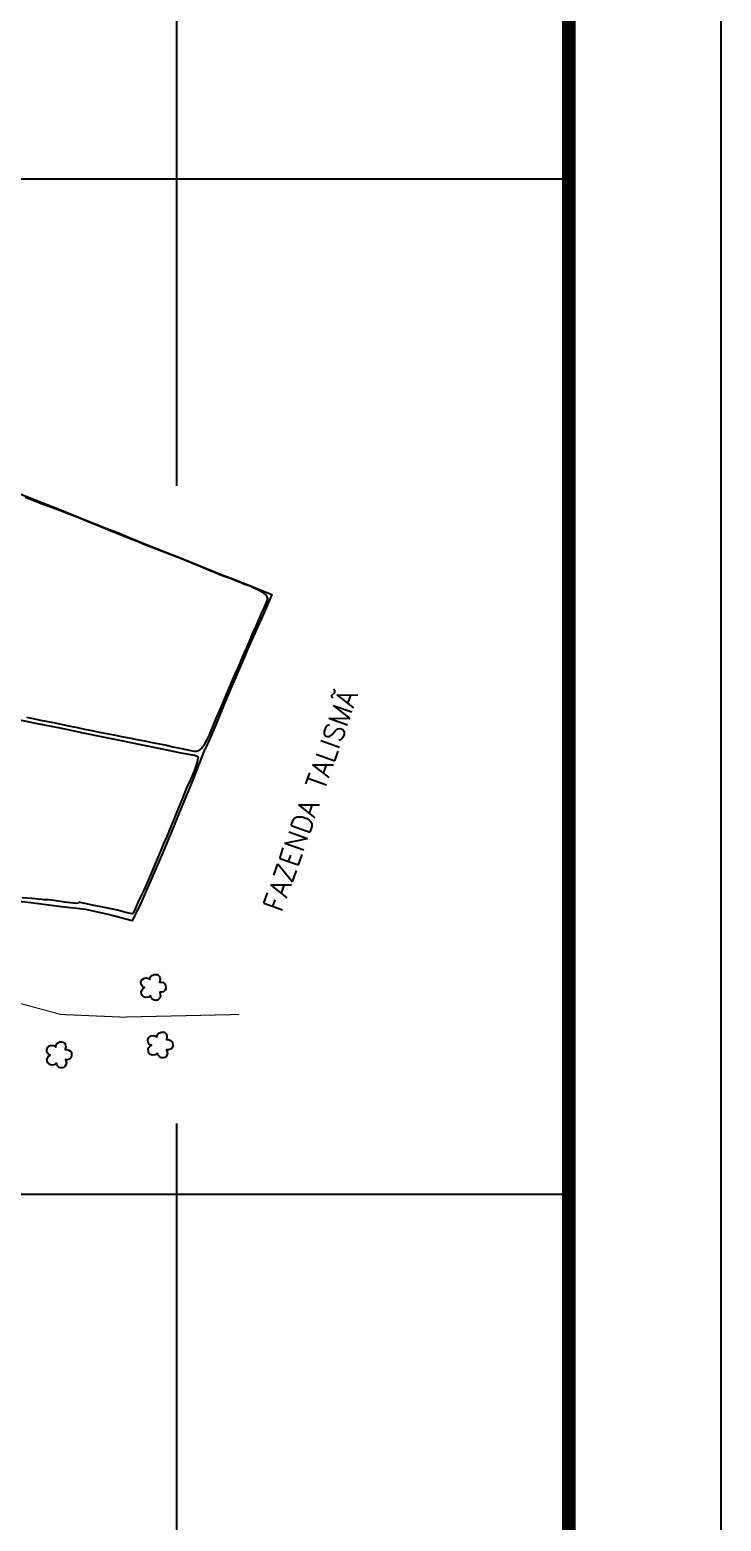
# Model space of a CAD drawing. Extents: x 733786 to 736936, y 7819983 to 7824438.
# Drawn here: x 736255 to 736936, y 7821478 to 7822947 of the extents above; entities that cross this region are included whole.
import ezdxf

# ---------------------------------------------------------------- set-up
doc = ezdxf.new("R2010")
doc.units = 0
doc.linetypes.add('CONTINUO', pattern=[0])
doc.linetypes.add('LIN0', pattern=[0])
for name, color, linetype, lineweight in [('0114000993', 1, 'Continuous', 25), ('0114000993024', 5, 'Continuous', 25), ('0114000993025', 5, 'Continuous', 25)]:
    doc.layers.add(name, color=color, linetype=linetype, lineweight=lineweight)
for name, color, linetype in [('CURSOS_D_AGUA', 4, 'Continuous'), ('MALHA', 8, 'Continuous'), ('MARGEM', 5, 'Continuous'), ('MATO', 3, 'Continuous'), ('TEXTO CONFORNTANTES', 7, 'Continuous')]:
    doc.layers.add(name, color=color, linetype=linetype)
doc.styles.add('Simplex', font='simplex.shx')

msp = doc.modelspace()

# ---------------------------------------------------------------- linework, layer by layer
at = {"layer": '0114000993'}
msp.add_lwpolyline([(736243.3, 7822490.7), (736265.4, 7822481.8), (736286.5, 7822473.5), (736308.9, 7822464.5), (736331.1, 7822455.7), (736341.8, 7822451.5), (736351.8, 7822447.4), (736370.7, 7822439.4), (736409.2, 7822424.4), (736427.6, 7822417), (736444.6, 7822410.1), (736453.4, 7822406.7), (736469.3, 7822400.4), (736476.5, 7822397.4), (736491.8, 7822391.4), (736493.7, 7822390.6), (736486, 7822373), (736470.7, 7822338.7), (736466.6, 7822329.1), (736458.2, 7822309.6), (736454, 7822299.8), (736450, 7822290.4), (736436.4, 7822257.6), (736432.8, 7822249), (736427.6, 7822237.9), (736427.4, 7822237.5), (736415, 7822206.5), (736404.5, 7822181.1), (736395, 7822157.9), (736386.4, 7822136.5), (736375.3, 7822111.5), (736364.2, 7822086.1), (736356.2, 7822069.4), (736332.3, 7822075.5), (736310.3, 7822080.3), (736286.5, 7822083.1), (736256.2, 7822087.1), (736244.6, 7822088.2)], dxfattribs=at)
at = {"layer": '0114000993024'}
msp.add_lwpolyline([(736251.9, 7822269.9), (736258.7, 7822268.5), (736265.7, 7822267), (736272.9, 7822265.6), (736280.3, 7822264.1), (736287.6, 7822262.6), (736294.9, 7822261.1), (736302.1, 7822259.6), (736309.1, 7822258.1), (736316.3, 7822256.6), (736323.6, 7822255.2), (736330.9, 7822253.9), (736338.1, 7822252.4), (736345.5, 7822250.9), (736353, 7822249.5), (736360.5, 7822247.9), (736368.1, 7822246.5), (736375.7, 7822245), (736383, 7822243.5), (736389.9, 7822242.1), (736396.1, 7822240.7), (736401.5, 7822239.5), (736406.2, 7822238.5), (736410.4, 7822237.7), (736413.8, 7822236.9), (736416.7, 7822236.5), (736419.2, 7822236.4), (736421.3, 7822236.9), (736422.8, 7822237.7), (736424.2, 7822238.9), (736425.7, 7822240.9), (736427.6, 7822243.7), (736429.7, 7822247.3), (736431.7, 7822251.6), (736433.9, 7822256.5), (736436.1, 7822262), (736438.8, 7822268.5), (736441.8, 7822275.2), (736444.7, 7822282.1), (736447.7, 7822289.2), (736450.9, 7822296.6), (736454, 7822304), (736457.2, 7822311.4), (736460.3, 7822318.5), (736463.4, 7822325.5), (736466.4, 7822332.4), (736469.3, 7822339.2), (736472.1, 7822345.9), (736474.9, 7822352.5), (736477.8, 7822358.9), (736480.7, 7822365.5), (736483.4, 7822372), (736486.2, 7822378.2), (736489, 7822384.3), (736489.7, 7822386.3), (736489.3, 7822387.3), (736488.6, 7822389), (736487.4, 7822390.6), (736485.7, 7822391.9), (736483.6, 7822393.3), (736480.9, 7822394.5), (736478.2, 7822395.9), (736475.3, 7822397.2), (736472.2, 7822398.7), (736468.8, 7822399.9), (736465.9, 7822400.9), (736463.3, 7822402.1), (736460.4, 7822403.2), (736457.4, 7822404.4), (736454.2, 7822405.7), (736450.6, 7822406.9), (736446.6, 7822408.4), (736442.2, 7822410.1), (736437.7, 7822411.9), (736433, 7822413.8), (736428.3, 7822415.8), (736423.5, 7822417.8), (736418.7, 7822419.7), (736413.7, 7822421.8), (736408.4, 7822424), (736403.1, 7822426.3), (736397.7, 7822428.4), (736392.4, 7822430.4), (736387.4, 7822432.2), (736382.3, 7822434.3), (736377.1, 7822436.3), (736372.1, 7822438.1), (736367, 7822440.1), (736362, 7822442.3), (736356.5, 7822444.5), (736350.9, 7822446.8), (736345.1, 7822449), (736339.3, 7822451.3), (736333.5, 7822453.7), (736327.6, 7822456.2), (736321.7, 7822458.7), (736316, 7822460.9), (736310.4, 7822463.1), (736304.9, 7822465.4), (736299.2, 7822467.6), (736293.7, 7822469.8), (736288.2, 7822471.9), (736282.8, 7822473.9), (736277.6, 7822476), (736272.1, 7822478), (736266.5, 7822480), (736261.1, 7822482.1), (736255.7, 7822484.1), (736250.7, 7822486.2)], dxfattribs=at)
at = {"layer": '0114000993025'}
msp.add_lwpolyline([(736239.2, 7822268.4), (736259.2, 7822264.3), (736271.2, 7822261.8), (736284.8, 7822259.3), (736295.6, 7822257), (736307.7, 7822254.4), (736325.6, 7822250.8), (736345.1, 7822246.7), (736364.2, 7822242.8), (736385.4, 7822238.5), (736404, 7822234.8), (736417.5, 7822232.3), (736419.9, 7822231.4), (736420.6, 7822230.7), (736421, 7822230), (736420.8, 7822228.6), (736419.4, 7822223.6), (736417.1, 7822216.8), (736413.4, 7822208.6), (736409.7, 7822200.1), (736404.9, 7822188.3), (736401.5, 7822179.9), (736397.4, 7822170), (736394.2, 7822162.1), (736390.1, 7822152.2), (736386.7, 7822144.5), (736383.8, 7822137.8), (736380.1, 7822128.6), (736376, 7822119.1), (736372.1, 7822110), (736367.8, 7822100.1), (736362.4, 7822088.9), (736358.6, 7822080.2), (736357.2, 7822077.1), (736356.6, 7822076.5), (736355.9, 7822076.2), (736349.9, 7822077.5), (736341.5, 7822079.7), (736335.5, 7822081.1), (736328.7, 7822082.5), (736317.1, 7822084.7), (736309.6, 7822086.2), (736304.7, 7822087.2), (736303.6, 7822087.2), (736302.8, 7822086.8), (736301, 7822086.4), (736298.4, 7822086.7), (736289.4, 7822087.7), (736279.3, 7822089.2), (736273.6, 7822090), (736272.4, 7822090.1), (736270.4, 7822090), (736269.1, 7822090), (736267.1, 7822090.2), (736257.4, 7822091.2), (736247.7, 7822092)], dxfattribs=at)
at = {"layer": 'CURSOS_D_AGUA', "color": 174, "const_width": 1}
msp.add_lwpolyline([(735301.4, 7822241.8), (735366.5, 7822228.9), (735432.6, 7822225.3), (735496.7, 7822227.9), (735559.1, 7822219.4), (735658.9, 7822211.7), (735716.6, 7822181.7), (735797.9, 7822158.1), (735842.5, 7822142.3), (735913.4, 7822103), (735971.1, 7822084.7), (736057.6, 7822045.3), (736149.5, 7822013.9), (736285.9, 7821977.1), (736346.2, 7821974.5), (736461.6, 7821977.1)], dxfattribs=at)
at = {"layer": 'MALHA', "linetype": 'ByBlock'}
for points in [[(736400, 7822497.6), (736400, 7823151.9)], [(735611.8, 7822800), (736785.9, 7822800)], [(736400, 7820485), (736400, 7820800), (736400, 7821869.8)], [(736125.8, 7821800), (736785.9, 7821800)]]:
    msp.add_lwpolyline(points, dxfattribs=at)
at = {"layer": 'MARGEM', "color": 174, "linetype": 'LIN0', "flags": 128}
msp.add_lwpolyline([(736935.9, 7819983.4), (736935.9, 7824438.4), (733785.9, 7824438.4), (733785.9, 7819983.4)], close=True, dxfattribs=at)
at = {"layer": 'MARGEM', "color": 174, "linetype": 'LIN0', "const_width": 13.6, "flags": 128}
msp.add_lwpolyline([(736785.9, 7820485), (736785.9, 7824288.4), (733935.9, 7824288.4), (733935.9, 7820485)], close=True, dxfattribs=at)
at = {"layer": 'MATO', "linetype": 'CONTINUO'}
for points in [[(736374.2, 7821995.8, 0), (736372, 7821994, 0), (736369.2, 7821993.7, 0), (736367.2, 7821994.4, 0), (736365.8, 7821995.8, 0), (736365.2, 7821997.4, 0), (736365, 7821999.8, 0), (736365.8, 7822001.3, 0), (736366.6, 7822002.4, 0), (736368.2, 7822003.5, 0), (736367.2, 7822003.8, 0), (736366.2, 7822004.6, 0), (736365, 7822006.5, 0), (736364.7, 7822008.7, 0), (736365.6, 7822011.1, 0), (736366.5, 7822011.9, 0), (736368.2, 7822012.9, 0), (736369.9, 7822013.1, 0), (736371.3, 7822012.9, 0), (736372.4, 7822012.4, 0), (736373.5, 7822011.4, 0), (736373.9, 7822013.4, 0), (736374.2, 7822014.2, 0), (736375.1, 7822015.3, 0), (736376.4, 7822015.8, 0), (736377.7, 7822016.4, 0), (736379.2, 7822016.5, 0), (736380.6, 7822016.3, 0), (736381.7, 7822015.7, 0), (736382.5, 7822014.8, 0), (736383.3, 7822013.4, 0), (736383.6, 7822011.8, 0), (736382.9, 7822008.9, 0), (736384.9, 7822009, 0), (736386.5, 7822008.6, 0), (736388.1, 7822007.3, 0), (736389, 7822006.4, 0), (736389.2, 7822002.4, 0), (736388.2, 7822000.7, 0), (736387, 7821999.5, 0), (736384.9, 7821998.9, 0), (736383.2, 7821999.1, 0), (736384.1, 7821995.4, 0), (736383.7, 7821993.9, 0), (736382.6, 7821992.4, 0), (736381.5, 7821991.4, 0), (736379.8, 7821991, 0), (736378.1, 7821991.1, 0), (736376.9, 7821991.5, 0), (736375.5, 7821992.9, 0), (736374.5, 7821994.1, 0), (736374.2, 7821996, 0)], [(736281.4, 7821929.4, 0), (736279.2, 7821927.5, 0), (736276.4, 7821927.2, 0), (736274.4, 7821928, 0), (736273, 7821929.4, 0), (736272.4, 7821931, 0), (736272.2, 7821933.3, 0), (736273, 7821934.8, 0), (736273.8, 7821935.9, 0), (736275.4, 7821937, 0), (736274.4, 7821937.3, 0), (736273.4, 7821938.2, 0), (736272.2, 7821940.1, 0), (736272, 7821942.3, 0), (736272.8, 7821944.6, 0), (736273.7, 7821945.4, 0), (736275.4, 7821946.4, 0), (736277.1, 7821946.7, 0), (736278.5, 7821946.5, 0), (736279.6, 7821946, 0), (736280.8, 7821944.9, 0), (736281.1, 7821946.9, 0), (736281.4, 7821947.8, 0), (736282.3, 7821948.9, 0), (736283.7, 7821949.4, 0), (736285, 7821950, 0), (736286.4, 7821950.1, 0), (736287.8, 7821949.9, 0), (736288.9, 7821949.3, 0), (736289.8, 7821948.4, 0), (736290.5, 7821947, 0), (736290.8, 7821945.4, 0), (736290.1, 7821942.5, 0), (736292.1, 7821942.5, 0), (736293.8, 7821942.1, 0), (736295.3, 7821940.9, 0), (736296.2, 7821939.9, 0), (736296.4, 7821936, 0), (736295.5, 7821934.2, 0), (736294.2, 7821933, 0), (736292.2, 7821932.5, 0), (736290.4, 7821932.7, 0), (736291.4, 7821929, 0), (736290.9, 7821927.4, 0), (736289.9, 7821925.9, 0), (736288.7, 7821925, 0), (736287, 7821924.6, 0), (736285.4, 7821924.7, 0), (736284.1, 7821925, 0), (736282.7, 7821926.4, 0), (736281.8, 7821927.7, 0), (736281.5, 7821929.6, 0)], [(736381, 7821939.1, 0), (736378.8, 7821937.3, 0), (736375.9, 7821937, 0), (736374, 7821937.7, 0), (736372.5, 7821939.1, 0), (736372, 7821940.7, 0), (736371.8, 7821943.1, 0), (736372.6, 7821944.6, 0), (736373.4, 7821945.7, 0), (736375, 7821946.8, 0), (736373.9, 7821947.1, 0), (736372.9, 7821947.9, 0), (736371.7, 7821949.8, 0), (736371.5, 7821952, 0), (736372.4, 7821954.4, 0), (736373.3, 7821955.2, 0), (736374.9, 7821956.2, 0), (736376.7, 7821956.4, 0), (736378, 7821956.2, 0), (736379.1, 7821955.7, 0), (736380.3, 7821954.7, 0), (736380.7, 7821956.7, 0), (736381, 7821957.5, 0), (736381.9, 7821958.6, 0), (736383.2, 7821959.1, 0), (736384.5, 7821959.7, 0), (736386, 7821959.8, 0), (736387.4, 7821959.6, 0), (736388.5, 7821959.1, 0), (736389.3, 7821958.2, 0), (736390.1, 7821956.7, 0), (736390.3, 7821955.1, 0), (736389.7, 7821952.3, 0), (736391.7, 7821952.3, 0), (736393.3, 7821951.9, 0), (736394.9, 7821950.6, 0), (736395.8, 7821949.7, 0), (736396, 7821945.7, 0), (736395, 7821944, 0), (736393.7, 7821942.8, 0), (736391.7, 7821942.3, 0), (736390, 7821942.4, 0), (736390.9, 7821938.7, 0), (736390.5, 7821937.2, 0), (736389.4, 7821935.7, 0), (736388.2, 7821934.7, 0), (736386.6, 7821934.3, 0), (736384.9, 7821934.4, 0), (736383.7, 7821934.8, 0), (736382.3, 7821936.2, 0), (736381.3, 7821937.4, 0), (736381, 7821939.3, 0)]]:
    msp.add_polyline3d(points, dxfattribs=at)

# ---------------------------------------------------------------- texts
at = {"layer": 'TEXTO CONFORNTANTES', "linetype": 'ByBlock', "style": 'Simplex'}
msp.add_text('FAZENDA TALISMÃ', height=19.5, rotation=70.697, dxfattribs=at).set_placement((736503.1, 7822077))

doc.saveas('drawing.dxf')
